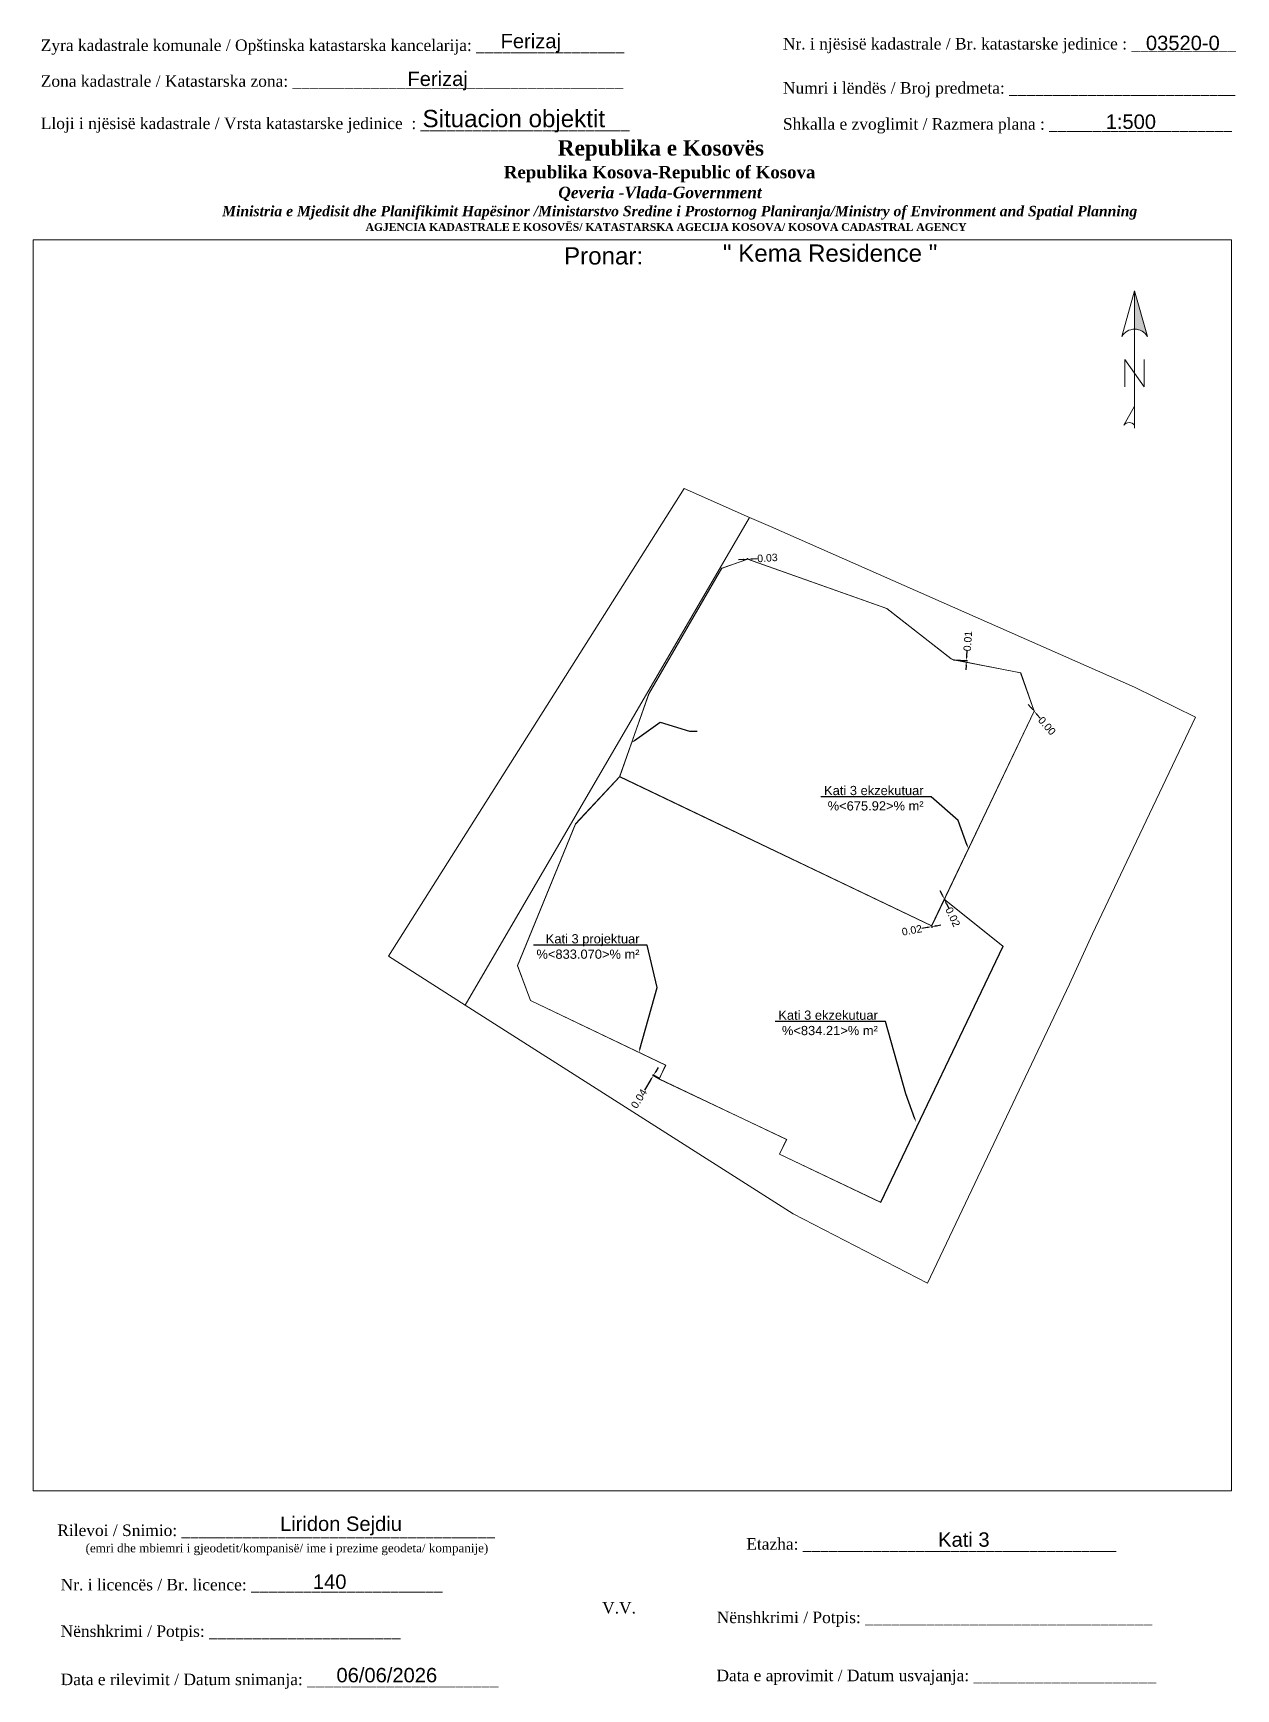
# Paper-space layout 'Layout1' of a CAD drawing. Header units: metres, sheet in millimetres. Extents: x 0 to 209, y 3 to 291.
# The model-space entities are those that its viewports show. They can reach past a viewport. Long polylines and large blocks are cut down to what shows.
import ezdxf
from ezdxf import colors
from ezdxf.entities.mleader import LeaderData, LeaderLine
from ezdxf.math import Vec2, Vec3

# ---------------------------------------------------------------- set-up
doc = ezdxf.new("R2010")
doc.units = ezdxf.units.M
doc.layers.get('0').update_dxf_attribs({"lineweight": 0})
for name, color, linetype, lineweight in [('kati 3 ekzekutim', 1, 'Continuous', 0), ('kati 3 ekzekutim pikat', 1, 'Continuous', 0), ('kati 3 projekt', 250, 'Continuous', 0), ('Korniza e jashtme', 7, 'Continuous', 0), ('korniza txt', 7, 'Continuous', 0), ('parcela', 7, 'Continuous', 0)]:
    doc.layers.add(name, color=color, linetype=linetype, lineweight=lineweight)
doc.styles.get("Standard").update_dxf_attribs({"font": 'arial.ttf'})
doc.dimstyles.get("Standard").update_dxf_attribs({"dimtxt": 0.18, "dimasz": 0.18, "dimexe": 0.18, "dimexo": 0.0625, "dimgap": 0.09, "dimtad": 0, "dimtih": 1, "dimtoh": 1, "dimdec": 4, "dimzin": 0, "dimdsep": 46, "dimtxsty": 'Standard', "dimcen": 0.09, "dimadec": 0, "dimazin": 0, "dimtfac": 1, "dimtdec": 4, "dimtofl": 0, "dimtmove": 0, "dimatfit": 3, "dimfxl": 1, "dimtolj": 1, "dimtzin": 0, "dimarcsym": 0})

# ---------------------------------------------------------------- blocks, each defined once
blk = doc.blocks.new('*U34')
at = {"linetype": 'ByBlock', "lineweight": -2}
blk.add_hatch(color=0, dxfattribs=at).paths.add_polyline_path([(0, 562), (0, 301, -0.269143), (87, 250)])
at = {"color": 0, "linetype": 'ByBlock', "lineweight": -2}
for points in [[(87, 250, 0.580323), (-87, 250), (0, 562), (87, 250), (0, 562), (0, 300)], [(0, -356, 0.5), (-75, -356), (0, -225)]]:
    blk.add_lwpolyline(points, format="xyb", dxfattribs=at)
for points in [[(0, -375), (0, 562)], [(-66, -94), (-66, 94), (66, -94), (66, 94)]]:
    blk.add_lwpolyline(points, dxfattribs=at)
blk = doc.blocks.new('*D65')
at = {"layer": 'Defpoints', "color": 0, "transparency": 16777216}
for p in [(7511839.47, 4693308.15), (7511839.5, 4693308.15, 630.71), (7511839.5, 4693308.15)]:
    blk.add_point(p, dxfattribs=at)
at = {"layer": 'kati 3 ekzekutim', "color": 0, "lineweight": -2, "transparency": 16777216}
for p, q in [((7511839.07, 4693308.12), (7511838.67, 4693308.1)), ((7511839.47, 4693308.18), (7511839.47, 4693308.24)), ((7511839.5, 4693308.18), (7511839.49, 4693308.24)), ((7511839.9, 4693308.17), (7511840.3, 4693308.2))]:
    blk.add_line(p, q, dxfattribs=at)
at = {"layer": 'kati 3 ekzekutim', "color": 0, "transparency": 16777216}
for points in [[(7511839.07, 4693308.19), (7511839.08, 4693308.06), (7511839.47, 4693308.15)], [(7511839.89, 4693308.24), (7511839.9, 4693308.11), (7511839.5, 4693308.15)]]:
    blk.add_solid(points, dxfattribs=at)
at = {"layer": 'kati 3 ekzekutim', "color": 0, "transparency": 16777216, "insert": (7511841.19, 4693308.26), "char_height": 0.65, "attachment_point": 5, "rotation": 3.6763}
blk.add_mtext('\\A1;0.03', dxfattribs=at)
blk = doc.blocks.new('*D68')
at = {"layer": 'Defpoints', "color": 0, "transparency": 16777216}
for p in [(7511857.3, 4693299.43), (7511857.3, 4693299.42, 630.71), (7511858.46, 4693299.35)]:
    blk.add_point(p, dxfattribs=at)
at = {"layer": 'kati 3 ekzekutim', "color": 0, "lineweight": -2, "transparency": 16777216}
for p, q in [((7511857.33, 4693299.43), (7511858.55, 4693299.35)), ((7511857.33, 4693299.42), (7511858.55, 4693299.33)), ((7511858.44, 4693298.94), (7511858.41, 4693298.54)), ((7511858.49, 4693299.75), (7511858.52, 4693300.23))]:
    blk.add_line(p, q, dxfattribs=at)
at = {"layer": 'kati 3 ekzekutim', "color": 0, "transparency": 16777216}
for points in [[(7511858.37, 4693298.94), (7511858.5, 4693298.94), (7511858.46, 4693299.34)], [(7511858.42, 4693299.76), (7511858.56, 4693299.75), (7511858.46, 4693299.35)]]:
    blk.add_solid(points, dxfattribs=at)
at = {"layer": 'kati 3 ekzekutim', "color": 0, "transparency": 16777216, "insert": (7511858.58, 4693301.05), "char_height": 0.65, "attachment_point": 5, "rotation": 86.042}
blk.add_mtext('\\A1;0.01', dxfattribs=at)
blk = doc.blocks.new('*D70')
at = {"layer": 'Defpoints', "color": 0, "transparency": 16777216}
for p in [(7511864.34, 4693294.96, 630.71), (7511864.34, 4693294.96), (7511864.34, 4693294.96)]:
    blk.add_point(p, dxfattribs=at)
at = {"layer": 'kati 3 ekzekutim', "color": 0, "lineweight": -2, "transparency": 16777216}
for p, q in [((7511864.08, 4693295.26), (7511863.81, 4693295.56)), ((7511864.36, 4693294.98), (7511864.41, 4693295.02)), ((7511864.36, 4693294.98), (7511864.41, 4693295.02)), ((7511864.6, 4693294.66), (7511864.87, 4693294.36))]:
    blk.add_line(p, q, dxfattribs=at)
at = {"layer": 'kati 3 ekzekutim', "color": 0, "transparency": 16777216}
for points in [[(7511864.13, 4693295.31), (7511864.03, 4693295.22), (7511864.34, 4693294.96)], [(7511864.65, 4693294.7), (7511864.55, 4693294.62), (7511864.34, 4693294.96)]]:
    blk.add_solid(points, dxfattribs=at)
at = {"layer": 'kati 3 ekzekutim', "color": 0, "transparency": 16777216, "insert": (7511865.45, 4693293.69), "char_height": 0.65, "attachment_point": 5, "rotation": 311.2418}
blk.add_mtext('\\A1;0.00', dxfattribs=at)
blk = doc.blocks.new('*D71')
at = {"layer": 'Defpoints', "color": 0, "transparency": 16777216}
for p in [(7511856.54, 4693278.65), (7511856.55, 4693278.63, 630.71), (7511856.55, 4693278.63)]:
    blk.add_point(p, dxfattribs=at)
at = {"layer": 'kati 3 ekzekutim', "color": 0, "lineweight": -2, "transparency": 16777216}
for p, q in [((7511856.37, 4693279.01), (7511856.19, 4693279.37)), ((7511856.57, 4693278.66), (7511856.62, 4693278.69)), ((7511856.58, 4693278.65), (7511856.63, 4693278.67)), ((7511856.72, 4693278.27), (7511856.9, 4693277.91))]:
    blk.add_line(p, q, dxfattribs=at)
at = {"layer": 'kati 3 ekzekutim', "color": 0, "transparency": 16777216}
for points in [[(7511856.43, 4693279.04), (7511856.31, 4693278.98), (7511856.54, 4693278.65)], [(7511856.78, 4693278.3), (7511856.66, 4693278.24), (7511856.55, 4693278.63)]]:
    blk.add_solid(points, dxfattribs=at)
at = {"layer": 'kati 3 ekzekutim', "color": 0, "transparency": 16777216, "insert": (7511857.28, 4693277.11), "char_height": 0.65, "attachment_point": 5, "rotation": 295.709}
blk.add_mtext('\\A1;0.02', dxfattribs=at)
blk = doc.blocks.new('*D72')
at = {"layer": 'Defpoints', "color": 0, "transparency": 16777216}
for p in [(7511855.43, 4693276.33), (7511855.46, 4693276.34, 630.71), (7511855.47, 4693276.28)]:
    blk.add_point(p, dxfattribs=at)
at = {"layer": 'kati 3 ekzekutim', "color": 0, "lineweight": -2, "transparency": 16777216}
for p, q in [((7511855.05, 4693276.2), (7511854.6, 4693276.12)), ((7511855.44, 4693276.3), (7511855.46, 4693276.19)), ((7511855.46, 4693276.31), (7511855.48, 4693276.19)), ((7511855.86, 4693276.35), (7511856.25, 4693276.42))]:
    blk.add_line(p, q, dxfattribs=at)
at = {"layer": 'kati 3 ekzekutim', "color": 0, "transparency": 16777216}
for points in [[(7511855.04, 4693276.27), (7511855.06, 4693276.14), (7511855.44, 4693276.27)], [(7511855.85, 4693276.42), (7511855.87, 4693276.28), (7511855.47, 4693276.28)]]:
    blk.add_solid(points, dxfattribs=at)
at = {"layer": 'kati 3 ekzekutim', "color": 0, "transparency": 16777216, "insert": (7511853.73, 4693275.96), "char_height": 0.65, "attachment_point": 5, "rotation": 10.34}
blk.add_mtext('\\A1;0.02', dxfattribs=at)
blk = doc.blocks.new('*D77')
at = {"layer": 'Defpoints', "color": 0, "transparency": 16777216}
for p in [(7511831.31, 4693263.39), (7511831.78, 4693263.05, 630.71), (7511831.8, 4693263.08)]:
    blk.add_point(p, dxfattribs=at)
at = {"layer": 'kati 3 ekzekutim', "color": 0, "lineweight": -2, "transparency": 16777216}
for p, q in [((7511831.08, 4693263.01), (7511830.51, 4693262.1)), ((7511831.76, 4693263.06), (7511831.21, 4693263.4)), ((7511831.78, 4693263.09), (7511831.23, 4693263.43)), ((7511831.52, 4693263.72), (7511831.73, 4693264.06))]:
    blk.add_line(p, q, dxfattribs=at)
at = {"layer": 'kati 3 ekzekutim', "color": 0, "transparency": 16777216}
for points in [[(7511831.02, 4693263.05), (7511831.13, 4693262.98), (7511831.29, 4693263.35)], [(7511831.46, 4693263.76), (7511831.58, 4693263.69), (7511831.31, 4693263.39)]]:
    blk.add_solid(points, dxfattribs=at)
at = {"layer": 'kati 3 ekzekutim', "color": 0, "transparency": 16777216, "insert": (7511830.04, 4693261.35), "char_height": 0.65, "attachment_point": 5, "rotation": 58.0882}
blk.add_mtext('\\A1;0.04', dxfattribs=at)

msp = doc.modelspace()

# ---------------------------------------------------------------- linework, layer by layer
at = {"layer": 'kati 3 ekzekutim', "flags": 128}
for points, elevation in [([(7511864.339, 4693294.963), (7511863.184, 4693298.302), (7511857.298, 4693299.42), (7511857.145, 4693299.517), (7511851.539, 4693303.867), (7511839.5, 4693308.149), (7511837.22, 4693307.379), (7511830.874, 4693296.417), (7511828.369, 4693289.295), (7511855.455, 4693276.337), (7511864.339, 4693294.963)], 630.709), ([(7511828.369, 4693289.295), (7511855.455, 4693276.337), (7511856.55, 4693278.633), (7511861.652, 4693274.554), (7511851.025, 4693252.341), (7511842.234, 4693256.545), (7511842.865, 4693257.799), (7511831.783, 4693263.045), (7511832.35, 4693264.259), (7511820.631, 4693269.868), (7511819.501, 4693272.867), (7511824.529, 4693285.171), (7511828.369, 4693289.295)], 630.714)]:
    msp.add_lwpolyline(points, dxfattribs=dict(at, elevation=elevation))
at = {"layer": 'kati 3 projekt', "flags": 128}
for points in [[(7511855.432, 4693276.333), (7511864.341, 4693294.961), (7511863.166, 4693298.294), (7511857.284, 4693299.439), (7511857.102, 4693299.526), (7511851.572, 4693303.839), (7511851.391, 4693303.925), (7511839.472, 4693308.147), (7511837.205, 4693307.348), (7511830.926, 4693296.531), (7511828.36, 4693289.278)], [(7511855.432, 4693276.333), (7511856.542, 4693278.651), (7511861.632, 4693274.576), (7511851.007, 4693252.358), (7511842.251, 4693256.532), (7511842.855, 4693257.794), (7511831.803, 4693263.077), (7511832.37, 4693264.249), (7511820.639, 4693269.859), (7511819.503, 4693272.898), (7511824.527, 4693285.181), (7511828.36, 4693289.278)]]:
    msp.add_lwpolyline(points, close=True, dxfattribs=at)
at = {"layer": 'parcela', "flags": 128}
for points in [[(7511839.64, 4693311.774), (7511814.966, 4693269.473), (7511808.304, 4693273.712), (7511819.588, 4693291.563), (7511833.949, 4693314.281), (7511839.64, 4693311.774)], [(7511814.966, 4693269.473), (7511839.64, 4693311.774), (7511841.452, 4693310.975), (7511873.052, 4693297.055), (7511878.341, 4693294.453), (7511872.939, 4693283.093), (7511869.394, 4693275.64), (7511867.394, 4693271.28), (7511855.089, 4693245.348), (7511843.413, 4693251.372), (7511814.966, 4693269.473)]]:
    msp.add_lwpolyline(points, dxfattribs=at)

# ---------------------------------------------------------------- dimensions: what is measured, and where the dimension line sits
at = {"layer": 'kati 3 ekzekutim', "color": 5}
for p1, p2, picture, middle in [((7511839.472, 4693308.147), (7511839.5, 4693308.149, 630.709), '*D65', (7511841.186, 4693308.257)), ((7511864.339, 4693294.963, 630.709), (7511864.341, 4693294.961), '*D70', (7511865.454, 4693293.691)), ((7511856.542, 4693278.651), (7511856.55, 4693278.633, 630.714), '*D71', (7511857.282, 4693277.114))]:
    dim = msp.add_aligned_dim(p1=p1, p2=p2, distance=0, dimstyle='Standard', override={"dimscale": 0.5, "dimtxt": 1.3, "dimasz": 0.8, "dimtih": 0, "dimtoh": 0, "dimdec": 2, "dimcen": 0, "dimtdec": 2}, dxfattribs=at)
    dim.commit()
    dim.dimension.update_dxf_attribs({"geometry": picture, "text_midpoint": middle})
for base, p1, p2, angle, picture, middle in [((7511858.464, 4693299.351), (7511857.298, 4693299.42, 630.709), (7511857.299, 4693299.432), 86.04203, '*D68', (7511858.581, 4693301.055)), ((7511855.466, 4693276.278), (7511855.432, 4693276.333), (7511855.455, 4693276.337, 630.709), 10.34004, '*D72', (7511853.73, 4693275.961)), ((7511831.308, 4693263.385), (7511831.783, 4693263.045, 630.714), (7511831.803, 4693263.077), 58.08823, '*D77', (7511830.041, 4693261.35))]:
    dim = msp.add_linear_dim(base=base, p1=p1, p2=p2, angle=angle, dimstyle='Standard', override={"dimscale": 0.5, "dimtxt": 1.3, "dimasz": 0.8, "dimtih": 0, "dimtoh": 0, "dimdec": 2, "dimcen": 0, "dimtdec": 2}, dxfattribs=at)
    dim.commit()
    dim.dimension.update_dxf_attribs({"geometry": picture, "text_midpoint": middle, "dimtype": 161})

# ---------------------------------------------------------------- leaders
at = {"layer": 'kati 3 ekzekutim pikat'}
ml = msp.add_multileader_mtext('Standard', dxfattribs=at)
ml.set_content('Kati 3 ekzekutuar\\P %<675.92>% m²', color=256)
ml.set_leader_properties()
ml.build(insert=Vec2(0, 0))
ml.multileader.update_dxf_attribs({"text_left_attachment_type": 6, "text_right_attachment_type": 6, "dogleg_length": 0.36, "arrow_head_size": 0.3})
ctx = ml.context
ctx.base_point, ctx.char_height, ctx.arrow_head_size, ctx.landing_gap_size, ctx.plane_origin = Vec3(7511845.873, 4693287.525), 0.8, 0.3, 0.3, Vec3(7511858.203, 4693282.882)
ctx.left_attachment, ctx.right_attachment, ctx.text_align_type = 6, 6, 2
notes = []
notes.append((ctx, [(0, (1, 1, 0), (7511855.402, 4693287.525), (-1, 0), 0.36, [(0, [(7511858.63, 4693283.04), (7511857.752, 4693285.479)], 0, [])])]))
ctx.mtext.insert, ctx.mtext.alignment, ctx.mtext.flow_direction = Vec3(7511854.742, 4693288.485), 3, 5
ml = msp.add_multileader_mtext('Standard', dxfattribs=at)
ml.set_content('Kati 3 ekzekutuar\\P %<834.21>% m²', color=256)
ml.set_leader_properties()
ml.build(insert=Vec2(0, 0))
ml.multileader.update_dxf_attribs({"text_left_attachment_type": 6, "text_right_attachment_type": 6, "dogleg_length": 0.36, "arrow_head_size": 0.3})
ctx = ml.context
ctx.base_point, ctx.char_height, ctx.arrow_head_size, ctx.landing_gap_size, ctx.plane_origin = Vec3(7511841.903, 4693268.035), 0.8, 0.3, 0.3, Vec3(7511853.657, 4693259.164)
ctx.left_attachment, ctx.right_attachment, ctx.text_align_type = 6, 6, 2
notes.append((ctx, [(0, (1, 1, 0), (7511851.432, 4693268.035), (-1, 0), 0.36, [(0, [(7511854.084, 4693259.323), (7511853.207, 4693261.761)], 0, [])])]))
ctx.mtext.insert, ctx.mtext.alignment, ctx.mtext.flow_direction = Vec3(7511850.772, 4693268.995), 3, 5
at = {"layer": 'kati 3 projekt'}
ml = msp.add_multileader_mtext('Standard', dxfattribs=at)
ml.set_content('', color=256)
ml.set_leader_properties()
ml.build(insert=Vec2(0, 0))
ml.multileader.update_dxf_attribs({"text_left_attachment_type": 6, "text_right_attachment_type": 6, "dogleg_length": 0.36, "arrow_head_size": 0.3})
ctx = ml.context
ctx.base_point, ctx.char_height, ctx.arrow_head_size, ctx.landing_gap_size, ctx.plane_origin = Vec3(7511834.797, 4693293.238), 0.8, 0.3, 0.3, Vec3(7511841.933, 4693286.663)
ctx.left_attachment, ctx.right_attachment = 6, 6
notes.append((ctx, [(1, (1, 1, 0), (7511834.437, 4693293.238), (1, 0), 0.36, [(0, [(7511829.409, 4693292.243), (7511831.882, 4693294.002)], 0, [])])]))
ctx.mtext.insert, ctx.mtext.flow_direction = Vec3(7511835.097, 4693294.198), 5
ml = msp.add_multileader_mtext('Standard', dxfattribs=at)
ml.set_content('Kati 3 projektuar\\P %<833.070>% m²', color=256)
ml.set_leader_properties()
ml.build(insert=Vec2(0, 0))
ml.multileader.update_dxf_attribs({"text_left_attachment_type": 6, "text_right_attachment_type": 6, "dogleg_length": 0.36, "arrow_head_size": 0.3})
ctx = ml.context
ctx.base_point, ctx.char_height, ctx.arrow_head_size, ctx.landing_gap_size, ctx.plane_origin = Vec3(7511821.717, 4693274.66, 657.309), 0.8, 0.3, 0.3, Vec3(7511831.724, 4693275.519, 657.309)
ctx.left_attachment, ctx.right_attachment, ctx.text_align_type = 6, 6, 2
notes.append((ctx, [(0, (1, 1, 0), (7511830.748, 4693274.66, 657.309), (-1, 0), 0.36, [(0, [(7511830.04, 4693265.363, 657.309), (7511831.625, 4693270.992, 657.309)], 0, [])])]))
ctx.mtext.insert, ctx.mtext.alignment, ctx.mtext.flow_direction = Vec3(7511830.088, 4693275.62, 657.309), 3, 5
for ctx, leaders in notes:
    for number, flags, end, landing, length, lines in leaders:
        leader = LeaderData()
        leader.index, (leader.has_last_leader_line, leader.has_dogleg_vector, leader.attachment_direction) = number, flags
        leader.last_leader_point, leader.dogleg_vector, leader.dogleg_length = Vec3(end), Vec3(landing), length
        for number, points, colour, breaks in lines:
            line = LeaderLine()
            line.index, line.vertices, line.color, line.breaks = number, Vec3.list(points), colors.encode_raw_color(colour), breaks
            leader.lines.append(line)
        ctx.leaders.append(leader)

psp = doc.layouts.get("Layout1")

# ---------------------------------------------------------------- block references
at = {"xscale": 0.0254, "yscale": 0.0254, "zscale": 0.0254}
psp.add_blockref('*U34', (191.21, 231.59), dxfattribs=at)

# ---------------------------------------------------------------- texts
for s, insert, char_height, width, attachment_point in [('Ferizaj', (86.39, 288.84), 2.5, 9.9735, 5), ('03520-0', (193.17, 290.15), 2.5, 12.8172, 1), ('{\\fTimes New Roman|b0|i0|c0|p18;Zyra kadastrale komunale / Opštinska katastarska kancelarija: _________________}', (1.33, 289.5), 2, 100.6873, 1), ('{\\fTimes New Roman|b0|i0|c0|p18;Nr. i njësisë kadastrale / Br. katastarske jedinice : ____________}', (130.16, 289.75), 2, 79.9484, 1), ('{\\fTimes New Roman|b0|i0|c0|p18;Zona kadastrale / Katastarska zona: ______________________________________}', (1.33, 283.28), 2, 100.6873, 1), ('Ferizaj', (64.98, 283.92), 2.5, 10.4792, 1), ('{\\fTimes New Roman|b0|i0|c0|p18;Numri i lëndës / Broj predmeta: __________________________}', (130.16, 282.09), 2, 79.9484, 1), ('{\\fTimes New Roman|b0|i0|c0|p18;Lloji i njësisë kadastrale / Vrsta katastarske jedinice  : ________________________}', (1.33, 275.95), 2, 100.6873, 1), ('Situacion objektit', (83.44, 275.32), 3, 39.1059, 5), ('{\\fTimes New Roman|b0|i0|c0|p18;Shkalla e zvoglimit / Razmera plana : _____________________}', (130.16, 275.84), 2, 79.9484, 1), ('1:500', (186.18, 276.48), 2.5, 8.7398, 1), ('\\pi77.297;{\\fBook Antiqua|b1|i0|c0|p18;\\H1.333x;Republika e Kosovës\\fTimes New Roman|b1|i0|c0|p18;\\P\\pi67.927;\\fBook Antiqua|b1|i0|c0|p18;\\H0.8125x;Republika Kosova-Republic of Kosova\\fTimes New Roman|b1|i0|c0|p18;\\P\\pi77.378;\\fBook Antiqua|b1|i1|c0|p18;\\H0.9233x;Qeveria -Vlada-Government \\P\\pi13.032,l6,t23.033;\\fTimes New Roman|b1|i1|c0|p18;\\H0.9x;Ministria e Mjedisit dhe Planifikimit Hapësinor /Ministarstvo Sredine i Prostornog Planiranja/Ministry of Environment and Spatial Planning\\P\\pi43.931,l0,tz;\\fBook Antiqua|b1|i0|c0|p18;\\H0.7406x;AGJENCIA KADASTRALE E KOSOVËS/ KATASTARSKA AGECIJA KOSOVA/ KOSOVA CADASTRAL AGENCY}', (13.78, 272.01), 2, 191.8237, 1), ('Pronar:  ', (92.16, 253.45), 3, 16.0723, 1)]:
    psp.add_mtext(s, dxfattribs=dict(insert=insert, char_height=char_height, width=width, attachment_point=attachment_point))
at = {"color": 1, "insert": (119.74, 253.92), "char_height": 3, "width": 97.9277, "attachment_point": 1}
psp.add_mtext('" Kema Residence "', dxfattribs=at)
at = {"layer": 'korniza txt'}
for s, p in [('Liridon Sejdiu', (42.86, 30.7)), ('Kati 3', (157.1, 27.96))]:
    psp.add_text(s, height=2.5, dxfattribs=at).set_placement(p)
for s, insert, char_height, width, attachment_point in [('{\\fTimes New Roman|b0|i0|c0|p18;Rilevoi / Snimio: ____________________________________\\P     \\H0.75x;(emri dhe mbiemri i gjeodetit/kompanisë/ ime i prezime geodeta/ kompanije)}', (42.17, 29.16), 2, 74.7958, 5), ('{\\fTimes New Roman|b0|i0|c0|p18;Etazha: ____________________________________\\P     }', (155.89, 26.59), 2, 74.7958, 5), ('140', (48.57, 23.15), 2.5, 5.8271, 1), ('{\\fTimes New Roman|b0|i0|c0|p18;Nr. i licencës / Br. licence: ______________________\\P                                }', (4.78, 22.39), 2, 83.344, 1), ('{\\fTimes New Roman|b0|i0|c0|p18;V.V.                                 }', (101.71, 17.35), 2, 5.7076, 5), ('{\\fTimes New Roman|b0|i0|c0|p18;Nënshkrimi / Potpis: ______________________\\P                                 }', (4.78, 14.32), 2, 83.344, 1), ('{\\fTimes New Roman|b0|i0|c0|p18; Nënshkrimi / Potpis: _________________________________}', (117.91, 16.71), 2, 83.344, 1), ('{\\fTimes New Roman|b0|i0|c0|p18;Data e rilevimit / Datum snimanja: ______________________\\P                                 }', (4.78, 5.95), 2, 83.344, 1), ('06/06/2026', (52.66, 6.94), 2.5, 17.4795, 1), ('{\\fTimes New Roman|b0|i0|c0|p18; Data e aprovimit / Datum usvajanja: _____________________}', (117.86, 6.63), 2, 83.344, 1)]:
    psp.add_mtext(s, dxfattribs=dict(at, insert=insert, char_height=char_height, width=width, attachment_point=attachment_point))

# ---------------------------------------------------------------- viewports
at = {"layer": 'Korniza e jashtme', "view_target_point": (7499131.095, 4689980.516), "view_twist_angle": 360}
psp.add_viewport(center=(104, 146.19), size=(208, 217.061), view_center_point=(12698.361, 3301.074), view_height=108.5303, dxfattribs=at)

doc.saveas('drawing.dxf')
